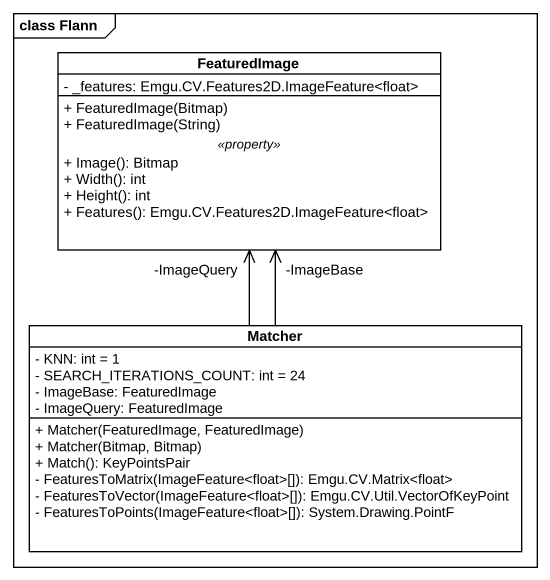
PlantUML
@startuml
mainframe class Flann
hide circle
hide empty members
skinparam classAttributeIconSize 0
class FeaturedImage {
  - _features: Emgu.CV.Features2D.ImageFeature<float>
  --
  + FeaturedImage(Bitmap)
  + FeaturedImage(String)
  .. <<property>> ..
  + Image(): Bitmap
  + Width(): int
  + Height(): int
  + Features(): Emgu.CV.Features2D.ImageFeature<float>
}
class Matcher {
  - KNN: int = 1
  - SEARCH_ITERATIONS_COUNT: int = 24
  - ImageBase: FeaturedImage
  - ImageQuery: FeaturedImage
  + Matcher(FeaturedImage, FeaturedImage)
  + Matcher(Bitmap, Bitmap)
  + Match(): KeyPointsPair
  - FeaturesToMatrix(ImageFeature<float>[]): Emgu.CV.Matrix<float>
  - FeaturesToVector(ImageFeature<float>[]): Emgu.CV.Util.VectorOfKeyPoint
  - FeaturesToPoints(ImageFeature<float>[]): System.Drawing.PointF
}
Matcher -up-> "-ImageBase" FeaturedImage
Matcher -up-> "-ImageQuery" FeaturedImage
@enduml
